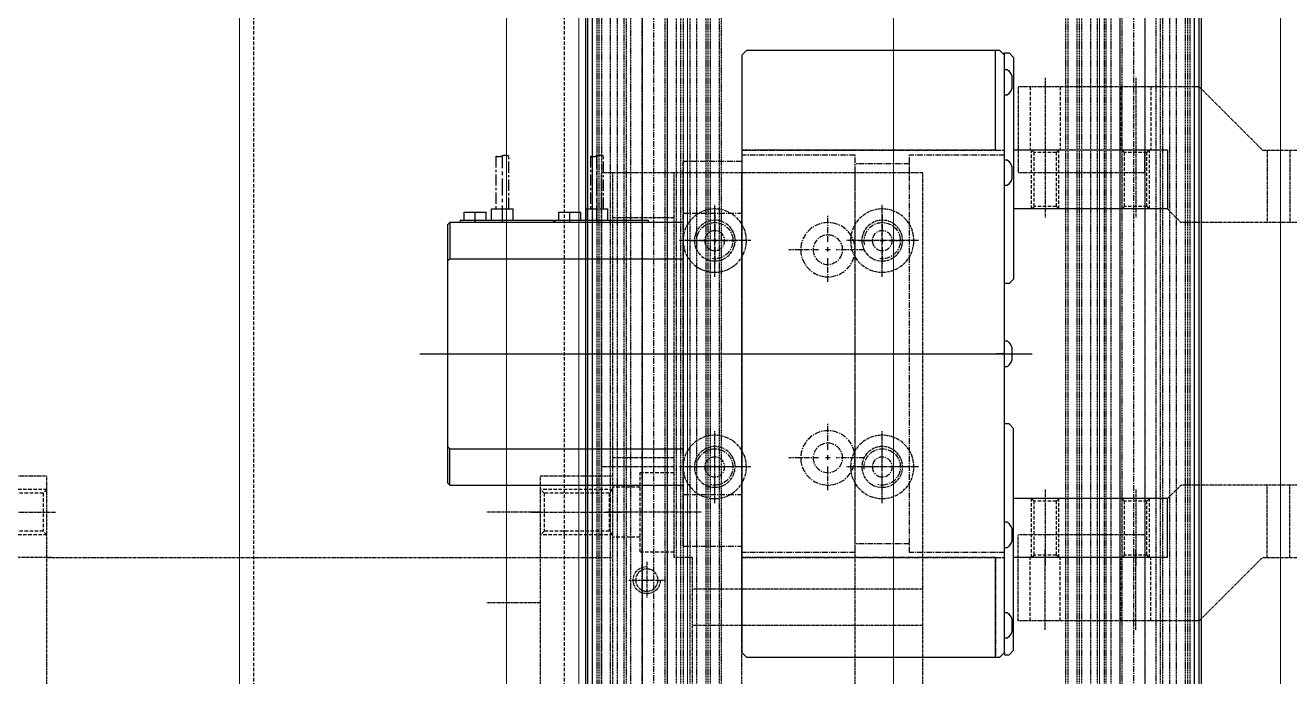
# Model space of a CAD drawing. Header units: millimetres. Extents: x -32759 to 129432, y 390 to 54305.
# Drawn here: x 20694.7 to 20974, y 26005.6 to 26149.5 of the extents above; entities that cross this region are included whole.
import ezdxf

# ---------------------------------------------------------------- set-up
doc = ezdxf.new("R2010")
doc.units = ezdxf.units.MM
for name, pattern in [('CENTER', [2, 1.25, -0.25, 0.25, -0.25]), ('CNS_SOLID', [0]), ('HIDDEN', [0.375, 0.25, -0.125])]:
    doc.linetypes.add(name, pattern=pattern)
for name, color, linetype in [('7', 31, 'Continuous'), ('CENTER', 1, 'CENTER'), ('CL', 1, 'CENTER'), ('CONTINUOUS', 7, 'Continuous'), ('HIDDEN', 2, 'HIDDEN'), ('HL', 2, 'HIDDEN')]:
    doc.layers.add(name, color=color, linetype=linetype)
for name, color, linetype, lineweight in [('_BODY', 7, 'Continuous', 13), ('AM_4', 3, 'Continuous', 25), ('vis', 7, 'CNS_SOLID', 30)]:
    doc.layers.add(name, color=color, linetype=linetype, lineweight=lineweight)

# ---------------------------------------------------------------- blocks, each defined once
blk = doc.blocks.new('567W')
at = {"ltscale": 0.5}
for p, q in [((198484.89, 18128.05), (197944.89, 18128.05)), ((197944.89, 18053.05), (198484.89, 18053.05))]:
    blk.add_line(p, q, dxfattribs=at)
at = {"layer": 'HL', "ltscale": 3}
for p, q in [((197944.89, 18124.85), (198484.89, 18124.85)), ((197944.89, 18056.25), (198484.89, 18056.25))]:
    blk.add_line(p, q, dxfattribs=at)
blk = doc.blocks.new('574534')
blk.add_blockref('567W', (-3576.07, 1601.41))
blk = doc.blocks.new('67etet')
at = {"layer": 'CL', "ltscale": 0.5}
blk.add_line((232049.94, 52073.88), (232029.94, 52073.88), dxfattribs=at)
at = {"layer": 'HL', "ltscale": 3}
for p, q in [((232031.94, 52078.88), (232032.75, 52078.07)), ((232031.94, 52078.88), (232047.94, 52078.88)), ((232047.13, 52078.07), (232047.94, 52078.88)), ((232032.75, 52078.07), (232032.75, 52069.69)), ((232032.75, 52078.07), (232047.13, 52078.07)), ((232047.13, 52078.07), (232047.13, 52069.69)), ((232031.94, 52068.88), (232032.75, 52069.69)), ((232031.94, 52068.88), (232047.94, 52068.88)), ((232032.75, 52069.69), (232047.13, 52069.69)), ((232047.13, 52069.69), (232047.94, 52068.88))]:
    blk.add_line(p, q, dxfattribs=at)
blk = doc.blocks.new('y85eteyey')
at = {"layer": 'CL', "ltscale": 0.5}
blk.add_line((231492.89, 52062.71), (231475.89, 52062.71), dxfattribs=at)
at = {"layer": 'HL', "ltscale": 3}
for p, q in [((231477.89, 52065.71), (231478.43, 52065.17)), ((231477.89, 52065.71), (231490.89, 52065.71)), ((231478.43, 52065.17), (231478.43, 52060.25)), ((231478.43, 52065.17), (231490.35, 52065.17)), ((231490.35, 52065.17), (231490.89, 52065.71)), ((231490.35, 52065.17), (231490.35, 52060.25)), ((231477.89, 52059.71), (231478.43, 52060.25)), ((231477.89, 52059.71), (231490.89, 52059.71)), ((231478.43, 52060.25), (231490.35, 52060.25)), ((231490.35, 52060.25), (231490.89, 52059.71))]:
    blk.add_line(p, q, dxfattribs=at)
blk = doc.blocks.new('67865646et')
for p, q in [((235239.72, 50941.34), (235239.72, 50999.34)), ((235329.72, 50941.34), (235329.72, 50999.34)), ((235239.72, 50997.34), (235217.72, 50997.34)), ((235239.72, 50997.34), (235239.72, 50941.34)), ((235329.72, 50997.34), (235329.72, 50941.34)), ((235329.72, 50997.34), (235351.72, 50997.34)), ((235242.22, 50928.34), (235242.22, 50941.34)), ((235327.22, 50941.34), (235327.22, 50928.34)), ((235242.22, 50928.34), (235327.22, 50928.34))]:
    blk.add_line(p, q)
at = {"color": 3}
for p, q in [((235240.85, 50999.34), (235240.85, 50978.34)), ((235328.6, 50999.34), (235328.6, 50978.34)), ((235240.85, 50978.34), (235328.6, 50978.34)), ((235242.77, 50978.34), (235242.77, 50966.34)), ((235326.67, 50978.34), (235326.67, 50966.34)), ((235240.85, 50966.34), (235240.85, 50941.34)), ((235240.85, 50966.34), (235328.6, 50966.34)), ((235328.6, 50966.34), (235328.6, 50941.34)), ((235253.65, 50928.34), (235253.65, 50941.34)), ((235315.79, 50928.34), (235315.79, 50941.34))]:
    blk.add_line(p, q, dxfattribs=at)
at = {"color": 1}
for p, q in [((235259.72, 50978.01), (235259.72, 50973.75)), ((235309.72, 50973.95), (235309.72, 50977.33)), ((235259.72, 50972.88), (235259.72, 50971.82)), ((235309.72, 50971.82), (235309.72, 50972.88)), ((235254.46, 50972.34), (235258.04, 50972.34)), ((235259.2, 50972.34), (235260.26, 50972.34)), ((235259.72, 50970.95), (235259.72, 50966.89)), ((235261.33, 50972.34), (235264.72, 50972.34)), ((235308.33, 50972.34), (235304.27, 50972.34)), ((235310.27, 50972.34), (235309.2, 50972.34)), ((235309.72, 50967.08), (235309.72, 50970.66)), ((235315.39, 50972.34), (235311.14, 50972.34)), ((235261.72, 50968.43), (235261.72, 50962.18)), ((235307.72, 50968.43), (235307.72, 50962.18)), ((235254.59, 50960.34), (235259.85, 50960.34)), ((235261.3, 50960.34), (235262.3, 50960.34)), ((235261.72, 50960.82), (235261.72, 50959.82)), ((235263.48, 50960.34), (235269.46, 50960.34)), ((235300.59, 50960.34), (235305.85, 50960.34)), ((235307.3, 50960.34), (235308.3, 50960.34)), ((235307.72, 50960.82), (235307.72, 50959.82)), ((235309.48, 50960.34), (235315.46, 50960.34)), ((235261.72, 50958.28), (235261.72, 50951.67)), ((235307.72, 50958.28), (235307.72, 50951.67)), ((235259.72, 50941.01), (235259.72, 50936.75)), ((235309.72, 50936.95), (235309.72, 50940.33)), ((235254.46, 50935.34), (235258.04, 50935.34)), ((235259.2, 50935.34), (235260.26, 50935.34)), ((235259.72, 50935.88), (235259.72, 50934.82)), ((235259.72, 50933.95), (235259.72, 50929.89)), ((235261.33, 50935.34), (235264.72, 50935.34)), ((235308.33, 50935.34), (235304.27, 50935.34)), ((235310.27, 50935.34), (235309.2, 50935.34)), ((235309.72, 50934.82), (235309.72, 50935.88)), ((235309.72, 50930.08), (235309.72, 50933.66)), ((235315.39, 50935.34), (235311.14, 50935.34))]:
    blk.add_line(p, q, dxfattribs=at)
at = {"color": 4, "linetype": 'Continuous'}
for p, q in [((235314.22, 50920.63), (235313.72, 50920.63)), ((235314.22, 50900.03), (235314.22, 50920.63)), ((235314.22, 50911.73), (235316.72, 50911.73)), ((235316.72, 50906.93), (235316.72, 50911.73)), ((235314.22, 50906.93), (235316.72, 50906.93)), ((235314.22, 50905.73), (235316.02, 50905.73)), ((235316.02, 50900.93), (235316.02, 50905.73)), ((235314.22, 50900.03), (235313.72, 50900.03)), ((235314.22, 50900.93), (235316.02, 50900.93)), ((235314.22, 50899.72), (235313.72, 50899.72)), ((235314.22, 50879.12), (235314.22, 50899.72)), ((235314.22, 50890.82), (235316.72, 50890.82)), ((235316.72, 50886.02), (235316.72, 50890.82)), ((235314.22, 50886.02), (235316.72, 50886.02)), ((235314.22, 50884.82), (235316.02, 50884.82)), ((235316.02, 50880.02), (235316.02, 50884.82)), ((235314.22, 50879.12), (235313.72, 50879.12)), ((235314.22, 50880.02), (235316.02, 50880.02))]:
    blk.add_line(p, q, dxfattribs=at)
at = {"color": 4, "ltscale": 2}
for points in [[(235316.72, 50910.78), (235328.37, 50910.78, -0.292983), (235328.37, 50909.12, 0.249483), (235328.37, 50907.88), (235316.72, 50907.88)], [(235316.72, 50889.87), (235328.37, 50889.87, -0.292983), (235328.37, 50888.21, 0.249483), (235328.37, 50886.97), (235316.72, 50886.97)]]:
    blk.add_lwpolyline(points, format="xyb", dxfattribs=at)
for centre, radius in [((235259.72, 50972.34), 2.2), ((235309.72, 50972.34), 2.2), ((235261.72, 50960.34), 6), ((235307.72, 50960.34), 6), ((235261.72, 50960.34), 3.25), ((235307.72, 50960.34), 3.25), ((235259.72, 50935.34), 2.2), ((235309.72, 50935.34), 2.2)]:
    blk.add_circle(centre, radius)
at = {"color": 3}
for centre, start, end in [((235259.72, 50972.34), 262.866, 193.779), ((235309.72, 50972.34), 256.221, 187.134), ((235259.72, 50935.34), 262.866, 193.779), ((235309.72, 50935.34), 256.221, 187.134)]:
    blk.add_arc(centre, 4, start, end, dxfattribs=at)
at = {"layer": '7'}
blk.add_line((235284.72, 50870.19), (235284.72, 51005.49), dxfattribs=at)
at = {"layer": 'CENTER', "color": 1, "linetype": 'CENTER', "lineweight": 25, "ltscale": 3}
for p, q in [((235313.72, 50909.33), (235328.51, 50909.33)), ((235313.72, 50903.33), (235316.02, 50903.33)), ((235313.72, 50888.42), (235328.51, 50888.42)), ((235313.72, 50882.42), (235316.02, 50882.42))]:
    blk.add_line(p, q, dxfattribs=at)
at = {"layer": 'CONTINUOUS'}
for p, q in [((235239.72, 51035.34), (235239.72, 51001.34)), ((235239.72, 51035.34), (235252.72, 51035.34)), ((235252.72, 51035.34), (235252.72, 51001.34)), ((235316.72, 51035.34), (235316.72, 51001.34)), ((235329.72, 51035.34), (235316.72, 51035.34)), ((235329.72, 51035.34), (235329.72, 51001.34))]:
    blk.add_line(p, q, dxfattribs=at)
at = {"layer": 'CONTINUOUS', "color": 1, "linetype": 'CENTER'}
blk.add_line((235284.72, 50999.34), (235284.72, 50997.34), dxfattribs=at)
at = {"layer": 'CONTINUOUS', "color": 7}
for p, q in [((235351.72, 50998.34), (235351.72, 50997.34)), ((235217.72, 50997.34), (235239.72, 50997.34)), ((235329.72, 50997.34), (235351.72, 50997.34))]:
    blk.add_line(p, q, dxfattribs=at)
at = {"layer": 'CONTINUOUS', "color": 2}
for p, q in [((235329.72, 50971.34), (235329.72, 50945.4)), ((235239.72, 50959.34), (235239.72, 50945.4))]:
    blk.add_line(p, q, dxfattribs=at)
at = {"layer": 'CONTINUOUS', "color": 3}
for p, q in [((235263.72, 50876.84), (235263.72, 50928.34)), ((235305.72, 50876.84), (235305.72, 50928.34))]:
    blk.add_line(p, q, dxfattribs=at)
at = {"layer": 'CONTINUOUS', "color": 9}
for p, q in [((235255.72, 50876.84), (235263.72, 50876.84)), ((235263.72, 50876.84), (235264.22, 50876.34)), ((235305.72, 50876.84), (235305.22, 50876.34)), ((235313.72, 50876.84), (235305.72, 50876.84))]:
    blk.add_line(p, q, dxfattribs=at)
at = {"layer": 'CONTINUOUS', "color": 7}
for points in [[(235218.72, 50999.34), (235218.22, 50999.34), (235218.22, 51000.34), (235219.22, 51001.34), (235268.22, 51001.34), (235269.22, 51000.34), (235269.22, 50999.34)], [(235350.72, 50999.34), (235351.22, 50999.34), (235351.22, 51000.34), (235350.22, 51001.34), (235301.22, 51001.34), (235300.22, 51000.34), (235300.22, 50999.34)], [(235351.72, 50997.34), (235351.72, 50942.34), (235350.72, 50941.34), (235218.72, 50941.34), (235217.72, 50942.34), (235217.72, 50997.34), (235217.72, 50998.34), (235218.72, 50999.34), (235269.22, 50999.34), (235300.22, 50999.34), (235350.72, 50999.34), (235351.72, 50998.34)]]:
    blk.add_lwpolyline(points, dxfattribs=at)
at = {"layer": 'CONTINUOUS', "color": 3}
for points in [[(235227.57, 50999.34), (235227.57, 50999.95, 0.121394), (235226.09, 51000.99), (235223.35, 51000.99, 0.121394), (235221.87, 50999.95), (235221.87, 50999.34)], [(235247.57, 50999.34), (235247.57, 50999.95, 0.121394), (235246.09, 51000.99), (235243.35, 51000.99, 0.121394), (235241.87, 50999.95), (235241.87, 50999.34)], [(235287.57, 50999.34), (235287.57, 50999.95, 0.121394), (235286.09, 51000.99), (235283.35, 51000.99, 0.121394), (235281.87, 50999.95), (235281.87, 50999.34)], [(235327.57, 50999.34), (235327.57, 50999.95, 0.121394), (235326.09, 51000.99), (235323.35, 51000.99, 0.121394), (235321.87, 50999.95), (235321.87, 50999.34)], [(235347.57, 50999.34), (235347.57, 50999.95, 0.121394), (235346.09, 51000.99), (235343.35, 51000.99, 0.121394), (235341.87, 50999.95), (235341.87, 50999.34)]]:
    blk.add_lwpolyline(points, format="xyb", dxfattribs=at)
at = {"layer": 'CONTINUOUS'}
blk.add_lwpolyline([(235313.72, 50928.34), (235313.72, 50876.84), (235313.22, 50876.34), (235256.22, 50876.34), (235255.72, 50876.84), (235255.72, 50928.34)], dxfattribs=at)
at = {"layer": 'Defpoints', "color": 0, "linetype": 'ByBlock'}
for p in [(235240.72, 50999.34), (235240.72, 50999.34), (235240.72, 50999.34), (235240.72, 50999.34), (235327.72, 50941.34), (235242.22, 50928.34), (235327.22, 50928.34)]:
    blk.add_point(p, dxfattribs=at)
for p in [(3761.83, -1034.37), (3838.83, -1034.37), (3761.83, -1054.37), (3838.83, -1054.37)]:
    blk.add_blockref('y85eteyey', p)
blk = doc.blocks.new('e4ter')
at = {"layer": 'CL', "ltscale": 0.5}
blk.add_line((231586.49, 52130.68), (231602.49, 52130.68), dxfattribs=at)
at = {"layer": 'HL', "ltscale": 3}
for p, q in [((231588.49, 52134.68), (231592.89, 52134.68)), ((231592.89, 52134.68), (231592.89, 52126.68)), ((231592.89, 52132.93), (231600.49, 52132.93)), ((231592.89, 52126.68), (231588.49, 52126.68)), ((231592.89, 52128.43), (231600.49, 52128.43))]:
    blk.add_line(p, q, dxfattribs=at)
blk = doc.blocks.new('yioryry')
at = {"layer": 'CL', "ltscale": 0.5}
blk.add_line((235467.11, 50667.86), (235485.11, 50667.86), dxfattribs=at)
at = {"layer": 'HL', "ltscale": 3}
for p, q in [((235469.11, 50671.16), (235483.11, 50671.16)), ((235469.11, 50664.56), (235483.11, 50664.56))]:
    blk.add_line(p, q, dxfattribs=at)
blk = doc.blocks.new('6e54')
at = {"ltscale": 0.5}
for p, q in [((235176.91, 50206.73), (235178.91, 50208.73)), ((235178.91, 50208.73), (235190.91, 50208.73)), ((235190.91, 50208.73), (235192.91, 50206.73)), ((235176.91, 50142.73), (235176.91, 50206.73)), ((235192.91, 50203.73), (235192.91, 50206.73)), ((235188.91, 50178.73), (235188.91, 50203.73)), ((235188.91, 50203.73), (235192.91, 50203.73)), ((235192.91, 50178.73), (235188.91, 50178.73)), ((235192.91, 50178.73), (235192.91, 50124.73)), ((235176.91, 50148.73), (235192.91, 50148.73)), ((235176.91, 50143.73), (235192.91, 50143.73)), ((235162.91, 50128.73), (235176.91, 50142.73)), ((235162.91, 50128.73), (235162.91, 50088.73)), ((235189.91, 50121.73), (235192.91, 50124.73)), ((235176.91, 50121.73), (235176.91, 50116.73)), ((235176.91, 50121.73), (235189.91, 50121.73)), ((235181.91, 50116.73), (235176.91, 50116.73)), ((235181.91, 50116.73), (235181.91, 50088.73)), ((235162.91, 50088.73), (235181.91, 50088.73))]:
    blk.add_line(p, q, dxfattribs=at)
at = {"layer": 'HL', "ltscale": 3}
blk.add_line((235176.91, 50116.73), (235176.91, 50088.73), dxfattribs=at)
for name, p in [('e4ter', (3588.42, -1931.96)), ('e4ter', (3588.42, -1946.96)), ('yioryry', (-306.2, -553.13)), ('yioryry', (-306.2, -573.13))]:
    blk.add_blockref(name, p)
blk = doc.blocks.new('yiretrj')
at = {"ltscale": 0.5}
for radius in [7, 4.5]:
    blk.add_circle((243304.27, 51259.9), radius, dxfattribs=at)
at = {"layer": 'CL', "ltscale": 0.5}
for p, q in [((243304.27, 51251.9), (243304.27, 51267.9)), ((243312.27, 51259.9), (243296.27, 51259.9))]:
    blk.add_line(p, q, dxfattribs=at)
blk = doc.blocks.new('76ie4twt')
at = {"ltscale": 0.5}
blk.add_circle((254391.29, 51634.03), 2.46, dxfattribs=at)
at = {"color": 1, "ltscale": 0.5}
blk.add_arc((254391.29, 51634.03), 3, 270, 180, dxfattribs=at)
at = {"layer": 'CL', "ltscale": 0.5}
for p, q in [((254391.29, 51638.03), (254391.29, 51630.03)), ((254387.29, 51634.03), (254395.29, 51634.03))]:
    blk.add_line(p, q, dxfattribs=at)
blk = doc.blocks.new('89IO')
at = {"layer": 'CL', "ltscale": 0.5}
blk.add_line((255501.09, 51221.64), (255501.09, 51242.64), dxfattribs=at)
at = {"layer": 'HL', "ltscale": 3}
for p, q in [((255495.59, 51235.14), (255495.59, 51241.14)), ((255506.59, 51235.14), (255506.59, 51241.14)), ((255509.84, 51235.14), (255492.34, 51235.14)), ((255492.34, 51235.14), (255492.34, 51227.64)), ((255509.84, 51235.14), (255509.84, 51227.64))]:
    blk.add_line(p, q, dxfattribs=at)
blk = doc.blocks.new('UOYTY')
at = {"layer": 'CL', "ltscale": 0.5}
for p, q in [((257046.02, 54677.59), (257326.02, 54677.59)), ((257226.02, 54677.59), (257226.02, 54626.59)), ((257234.02, 54677.59), (257234.02, 54626.59)), ((257326.02, 54677.59), (257326.02, 54606.59)), ((257046.02, 54662.59), (257326.02, 54662.59)), ((257046.02, 54637.59), (257326.02, 54637.59)), ((257241.02, 54626.59), (257131.02, 54626.59)), ((257241.02, 54626.59), (257241.02, 54622.59)), ((257241.02, 54622.59), (257326.02, 54622.59)), ((257261.02, 54622.59), (257261.02, 54606.59)), ((257263.03, 54622.59), (257263.03, 54609.09)), ((257316.02, 54622.59), (257316.02, 54609.09)), ((257046.02, 54606.59), (257326.02, 54606.59)), ((257109.02, 54609.09), (257263.02, 54609.09)), ((257113.02, 54609.09), (257259.02, 54609.09)), ((257241.02, 54484.09), (257241.02, 54609.09)), ((257259.02, 54593.09), (257259.02, 54609.09)), ((257263.02, 54609.09), (257326.02, 54609.09)), ((257113.02, 54593.09), (257259.02, 54593.09)), ((257231.02, 54593.09), (257231.02, 54581.09)), ((257251.02, 54593.09), (257251.02, 54581.09)), ((257113.02, 54484.09), (257259.02, 54484.09)), ((257241.02, 54485.09), (257241.02, 54216.09)), ((257259.02, 54468.09), (257259.02, 54484.09))]:
    blk.add_line(p, q, dxfattribs=at)
for name, p in [('6e54', (22064.1, 4609.86)), ('67865646et', (22001.29, 3696.25))]:
    blk.add_blockref(name, p, dxfattribs=at)
at = {"layer": 'CL', "ltscale": 0.5, "xscale": -1}
blk.add_blockref('6e54', (492507.92, 4609.86), dxfattribs=at)
at = {"layer": 'CL', "ltscale": 0.5}
for name, p, rotation in [('yiretrj', (500565.29, 105928.49), 180), ('yiretrj', (500615.29, 105928.49), 180), ('yiretrj', (500565.29, 105891.49), 180), ('yiretrj', (500615.29, 105891.49), 180), ('89IO', (512752.11, 105850.23), 180), ('76ie4twt', (511627.31, 106250.61), 180), ('67etet', (205177.14, 286641.03), 270), ('67etet', (205177.14, 286516.03), 270)]:
    blk.add_blockref(name, p, dxfattribs=dict(at, rotation=rotation))
blk = doc.blocks.new('68w3rwt')
blk.add_blockref('UOYTY', (-40230.55, 0))
blk = doc.blocks.new('38_CVGC_100_650_H_b_0_in_CVGC_100_650_40_TA220_SCM_60_H_B_4')
at = {"layer": 'vis'}
for p, q in [((-25.9, 50), (675.9, 50)), ((-25.9, -50), (675.9, -50))]:
    blk.add_line(p, q, dxfattribs=at)
blk = doc.blocks.new('39_CVGC_100_650_40_l_0_in_CVGC_100_650_40_TA220_SCM_60_H_B_4')
at = {"layer": 'AM_4'}
for p, q in [((584.95, 67.5), (65.05, 67.5)), ((584.95, -67.5), (65.05, -67.5))]:
    blk.add_line(p, q, dxfattribs=at)
at = {"layer": 'CENTER'}
for p, q in [((39, 53), (611, 53)), ((39, -53), (611, -53))]:
    blk.add_line(p, q, dxfattribs=at)
at = {"layer": 'HIDDEN'}
for p, q in [((585, 65.5), (65, 65.5)), ((585, 65), (65, 65)), ((65, 64.5), (585, 64.5)), ((585, 62.5), (65, 62.5)), ((585, 61), (65, 61)), ((585, 59.5), (65, 59.5)), ((575, 59), (66, 59)), ((605.5, 58), (44.5, 58)), ((605.5, 55.5), (44.5, 55.5)), ((44.5, 50.5), (605.5, 50.5)), ((44.5, 48), (605.5, 48)), ((44.5, 46.5), (605.5, 46.5)), ((44.5, 45), (605.5, 45)), ((575, 47), (66, 47)), ((44.5, 43.5), (605.5, 43.5)), ((44.5, 41.5), (605.5, 41.5)), ((44.5, 41), (605.5, 41)), ((44.5, 40.5), (605.5, 40.5)), ((44.5, 38.5), (605.5, 38.5)), ((605.5, 38), (44.5, 38)), ((44.5, -38), (605.5, -38)), ((44.5, -38.5), (605.5, -38.5)), ((44.5, -40.5), (605.5, -40.5)), ((44.5, -41), (605.5, -41)), ((44.5, -41.5), (605.5, -41.5)), ((44.5, -43.5), (605.5, -43.5)), ((44.5, -45), (605.5, -45)), ((44.5, -46.5), (605.5, -46.5)), ((575, -47), (66, -47)), ((44.5, -48), (605.5, -48)), ((605.5, -50.5), (44.5, -50.5)), ((44.5, -55.5), (605.5, -55.5)), ((605.5, -58), (44.5, -58)), ((585, -59.5), (65, -59.5)), ((585, -61), (65, -61)), ((575, -59), (66, -59)), ((585, -62.5), (65, -62.5)), ((585, -64.5), (65, -64.5)), ((585, -65), (65, -65)), ((585, -65.5), (65, -65.5))]:
    blk.add_line(p, q, dxfattribs=at)
at = {"layer": 'vis'}
for p, q in [((584.95, 68), (154.35, 68)), ((605.5, 66.5), (44.5, 66.5)), ((605.5, -66.5), (44.5, -66.5)), ((584.95, -68), (65.05, -68))]:
    blk.add_line(p, q, dxfattribs=at)
blk = doc.blocks.new('kuysrgeg')
for name in ['39_CVGC_100_650_40_l_0_in_CVGC_100_650_40_TA220_SCM_60_H_B_4', '38_CVGC_100_650_H_b_0_in_CVGC_100_650_40_TA220_SCM_60_H_B_4']:
    blk.add_blockref(name, (318974.67, 32890.48))
blk = doc.blocks.new('567363ty')
at = {"ltscale": 0.5}
for p, q in [((180191.81, 29686.8), (179516.81, 29686.8)), ((180191.81, 29676.8), (179516.81, 29676.8)), ((180191.81, 29665.8), (179516.81, 29665.8)), ((180151.81, 29646.8), (179516.81, 29646.8))]:
    blk.add_line(p, q, dxfattribs=at)
blk = doc.blocks.new('78tet')
at = {"rotation": 180}
blk.add_blockref('kuysrgeg', (462691.61, 47065.04), dxfattribs=at)
at = {"xscale": -1, "rotation": 180}
blk.add_blockref('567363ty', (-36449.87, 43906.86), dxfattribs=at)
blk.add_blockref('567363ty', (-36449.87, -15557.73))
blk = doc.blocks.new('y8e5ey')
at = {"color": 1, "ltscale": 0.5}
blk.add_line((97726.395, 11038.01), (97726.395, 15502.823), dxfattribs=at)
at = {"rotation": 90}
for name, p in [('78tet', (111900.956, -130522.981)), ('574534', (117525.357, -181894.861))]:
    blk.add_blockref(name, p, dxfattribs=at)
at = {"color": 0, "rotation": 90}
blk.add_blockref('68w3rwt', (152397.482, -204251.514), dxfattribs=at)
blk = doc.blocks.new('1')
at = {"color": 6, "xscale": -1}
blk.add_blockref('y8e5ey', (100575.763, -6800.077), dxfattribs=at)
blk = doc.blocks.new('sdfgsdfgcxvxbxcv')
at = {"color": 1, "ltscale": 0.5}
blk.add_line((269230.406, 137030.925), (269230.406, 141495.738), dxfattribs=at)
blk.add_blockref('1', (266381.038, 132792.991))

msp = doc.modelspace()

# ---------------------------------------------------------------- block references
at = {"layer": '_BODY'}
msp.add_blockref('sdfgsdfgcxvxbxcv', (-248343.91, -112719.97), dxfattribs=at)

doc.saveas('drawing.dxf')
